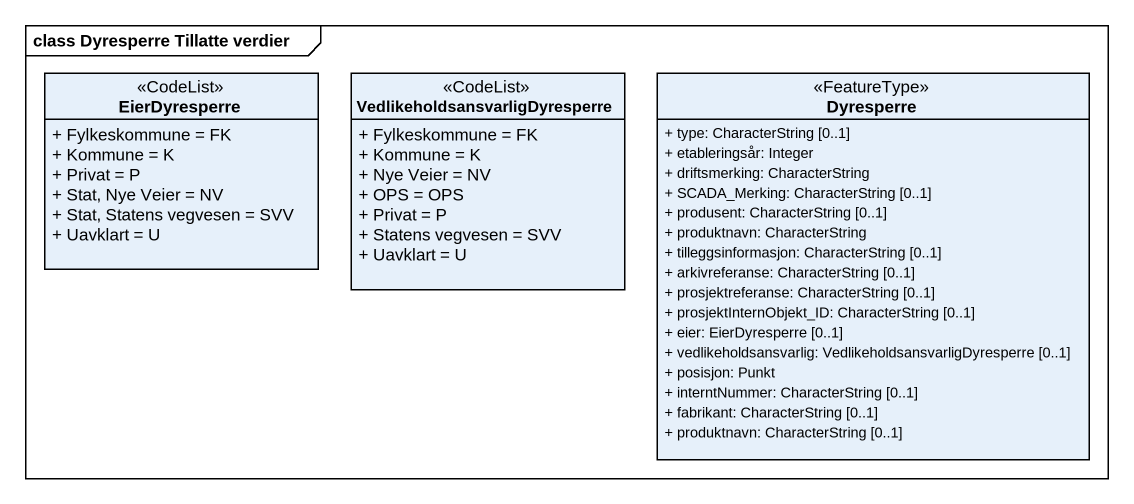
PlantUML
@startuml
mainframe class Dyresperre Tillatte verdier
hide circle
hide empty members
skinparam classAttributeIconSize 0
class EierDyresperre <<CodeList>> {
  + Fylkeskommune = FK
  + Kommune = K
  + Privat = P
  + Stat, Nye Veier = NV
  + Stat, Statens vegvesen = SVV
  + Uavklart = U
}
class "VedlikeholdsansvarligDyresperre" as VedlikeholdsansvarligDyrespe <<CodeList>> {
  + Fylkeskommune = FK
  + Kommune = K
  + Nye Veier = NV
  + OPS = OPS
  + Privat = P
  + Statens vegvesen = SVV
  + Uavklart = U
}
class Dyresperre <<FeatureType>> {
  + type: CharacterString [0..1]
  + etableringsår: Integer
  + driftsmerking: CharacterString
  + SCADA_Merking: CharacterString [0..1]
  + produsent: CharacterString [0..1]
  + produktnavn: CharacterString
  + tilleggsinformasjon: CharacterString [0..1]
  + arkivreferanse: CharacterString [0..1]
  + prosjektreferanse: CharacterString [0..1]
  + prosjektInternObjekt_ID: CharacterString [0..1]
  + eier: EierDyresperre [0..1]
  + vedlikeholdsansvarlig: VedlikeholdsansvarligDyresperre [0..1]
  + posisjon: Punkt
  + interntNummer: CharacterString [0..1]
  + fabrikant: CharacterString [0..1]
  + produktnavn: CharacterString [0..1]
}
@enduml
